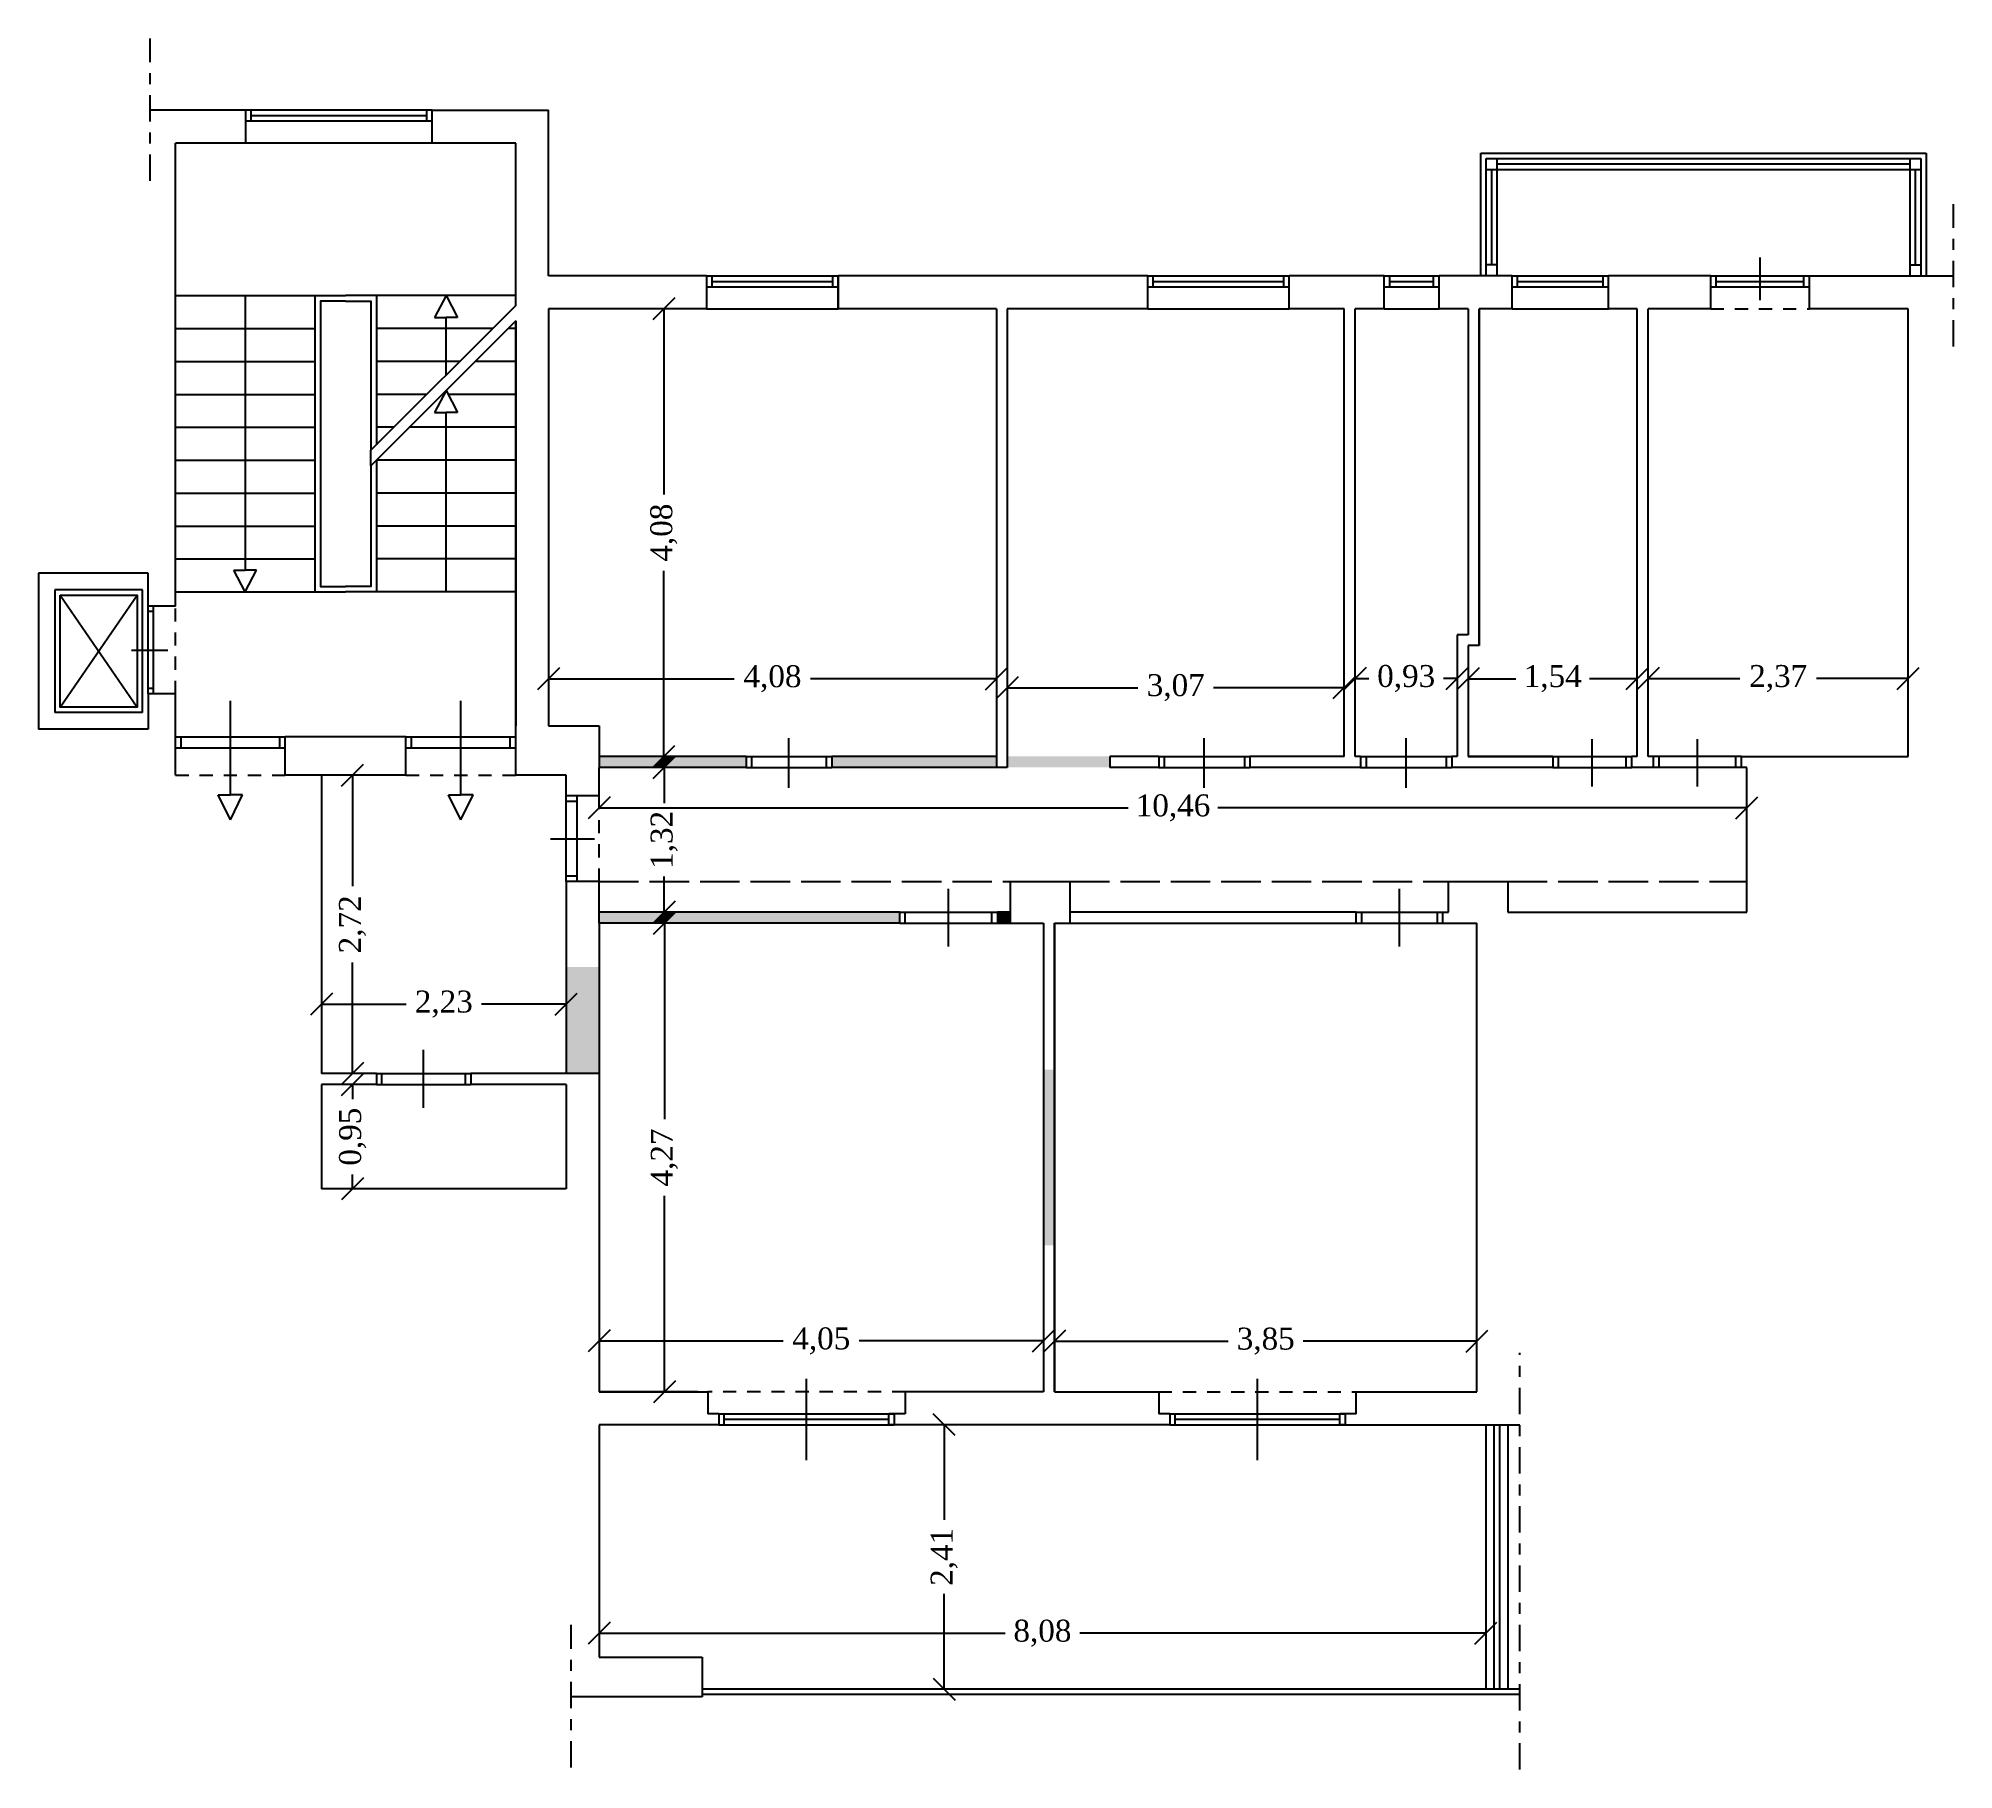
# Model space of a CAD drawing. Header units: millimetres. Extents: x 10.8 to 28.2, y 19.2 to 35.
import ezdxf

# ---------------------------------------------------------------- set-up
doc = ezdxf.new("R2010")
doc.units = ezdxf.units.MM
doc.linetypes.add('ACAD_ISO02W100', pattern=[15, 12, -3])
doc.linetypes.add('ACAD_ISO10W100', pattern=[18, 12, -3, 0, -3])
doc.styles.add('stile1', font='times.ttf')
doc.dimstyles.new('Copia di capac', dxfattribs={"dimtxt": 0.2, "dimasz": 0.2, "dimexe": 0, "dimexo": 0, "dimgap": 0.1, "dimtad": 1, "dimtxsty": 'stile1', "dimblk": 'OBLIQUE', "dimcen": 2.5, "dimse1": 1, "dimse2": 1, "dimazin": 3, "dimtfac": 1, "dimtmove": 1, "dimatfit": 3, "dimldrblk": 'NONE', "dimarcsym": 0})

# ---------------------------------------------------------------- blocks, each defined once
blk = doc.blocks.new('_Oblique')
at = {"color": 0, "linetype": 'ByBlock', "lineweight": -2}
blk.add_line((-0.5, -0.5), (0.5, 0.5), dxfattribs=at)
blk = doc.blocks.new('*D13')
at = {"color": 0, "lineweight": -2, "ltscale": 0.02, "transparency": 16777216}
for p, q in [((15.403, 29.146), (17.095, 29.146)), ((19.483, 29.146), (17.79, 29.146))]:
    blk.add_line(p, q, dxfattribs=at)
at = {"layer": 'Defpoints', "color": 0, "ltscale": 0.02, "transparency": 16777216}
for p in [(15.403, 29.532), (19.483, 29.532), (19.483, 29.146)]:
    blk.add_point(p, dxfattribs=at)
at = {"color": 0, "lineweight": -2, "ltscale": 0.02, "transparency": 16777216, "xscale": 0.2, "yscale": 0.2, "zscale": 0.2, "rotation": 180}
blk.add_blockref('_Oblique', (15.403, 29.146), dxfattribs=at)
at = {"color": 0, "lineweight": -2, "ltscale": 0.02, "transparency": 16777216, "xscale": 0.2, "yscale": 0.2, "zscale": 0.2}
blk.add_blockref('_Oblique', (19.483, 29.146), dxfattribs=at)
at = {"color": 0, "ltscale": 0.02, "transparency": 16777216, "insert": (17.443, 29.146), "char_height": 0.2, "attachment_point": 5, "style": 'stile1'}
blk.add_mtext('4,08', dxfattribs=at)
blk = doc.blocks.new('_None')
blk = doc.blocks.new('*D14')
at = {"color": 0, "lineweight": -2, "ltscale": 0.02, "transparency": 16777216}
for p, q in [((19.583, 29.065), (20.772, 29.065)), ((22.653, 29.065), (21.463, 29.065))]:
    blk.add_line(p, q, dxfattribs=at)
at = {"layer": 'Defpoints', "color": 0, "ltscale": 0.02, "transparency": 16777216}
for p in [(19.583, 29.058), (22.653, 29.065), (22.653, 29.058)]:
    blk.add_point(p, dxfattribs=at)
at = {"color": 0, "lineweight": -2, "ltscale": 0.02, "transparency": 16777216, "xscale": 0.2, "yscale": 0.2, "zscale": 0.2, "rotation": 180}
blk.add_blockref('_Oblique', (19.583, 29.065), dxfattribs=at)
at = {"color": 0, "lineweight": -2, "ltscale": 0.02, "transparency": 16777216, "xscale": 0.2, "yscale": 0.2, "zscale": 0.2}
blk.add_blockref('_Oblique', (22.653, 29.065), dxfattribs=at)
at = {"color": 0, "ltscale": 0.02, "transparency": 16777216, "insert": (21.118, 29.065), "char_height": 0.2, "attachment_point": 5, "style": 'stile1'}
blk.add_mtext('3,07', dxfattribs=at)
blk = doc.blocks.new('*D15')
at = {"color": 0, "lineweight": -2, "ltscale": 0.02, "transparency": 16777216}
for p, q in [((22.753, 29.148), (22.877, 29.148)), ((23.683, 29.148), (23.558, 29.148))]:
    blk.add_line(p, q, dxfattribs=at)
at = {"layer": 'Defpoints', "color": 0, "ltscale": 0.02, "transparency": 16777216}
for p in [(22.753, 29.148), (23.683, 29.148), (23.683, 29.148)]:
    blk.add_point(p, dxfattribs=at)
at = {"color": 0, "lineweight": -2, "ltscale": 0.02, "transparency": 16777216, "xscale": 0.2, "yscale": 0.2, "zscale": 0.2, "rotation": 180}
blk.add_blockref('_Oblique', (22.753, 29.148), dxfattribs=at)
at = {"color": 0, "lineweight": -2, "ltscale": 0.02, "transparency": 16777216, "xscale": 0.2, "yscale": 0.2, "zscale": 0.2}
blk.add_blockref('_Oblique', (23.683, 29.148), dxfattribs=at)
at = {"color": 0, "ltscale": 0.02, "transparency": 16777216, "insert": (23.218, 29.148), "char_height": 0.2, "attachment_point": 5, "style": 'stile1'}
blk.add_mtext('0,93', dxfattribs=at)
blk = doc.blocks.new('*D16')
at = {"color": 0, "lineweight": -2, "ltscale": 0.02, "transparency": 16777216}
for p, q in [((23.783, 29.147), (24.217, 29.147)), ((25.323, 29.147), (24.889, 29.147))]:
    blk.add_line(p, q, dxfattribs=at)
at = {"layer": 'Defpoints', "color": 0, "ltscale": 0.02, "transparency": 16777216}
for p in [(23.783, 29.147), (25.323, 29.147), (25.323, 29.147)]:
    blk.add_point(p, dxfattribs=at)
at = {"color": 0, "lineweight": -2, "ltscale": 0.02, "transparency": 16777216, "xscale": 0.2, "yscale": 0.2, "zscale": 0.2, "rotation": 180}
blk.add_blockref('_Oblique', (23.783, 29.147), dxfattribs=at)
at = {"color": 0, "lineweight": -2, "ltscale": 0.02, "transparency": 16777216, "xscale": 0.2, "yscale": 0.2, "zscale": 0.2}
blk.add_blockref('_Oblique', (25.323, 29.147), dxfattribs=at)
at = {"color": 0, "ltscale": 0.02, "transparency": 16777216, "insert": (24.553, 29.147), "char_height": 0.2, "attachment_point": 5, "style": 'stile1'}
blk.add_mtext('1,54', dxfattribs=at)
blk = doc.blocks.new('*D17')
at = {"color": 0, "lineweight": -2, "ltscale": 0.02, "transparency": 16777216}
for p, q in [((25.423, 29.148), (26.259, 29.148)), ((27.793, 29.148), (26.956, 29.148))]:
    blk.add_line(p, q, dxfattribs=at)
at = {"layer": 'Defpoints', "color": 0, "ltscale": 0.02, "transparency": 16777216}
for p in [(25.423, 29.149), (27.793, 29.149), (27.793, 29.148)]:
    blk.add_point(p, dxfattribs=at)
at = {"color": 0, "lineweight": -2, "ltscale": 0.02, "transparency": 16777216, "xscale": 0.2, "yscale": 0.2, "zscale": 0.2, "rotation": 180}
blk.add_blockref('_Oblique', (25.423, 29.148), dxfattribs=at)
at = {"color": 0, "lineweight": -2, "ltscale": 0.02, "transparency": 16777216, "xscale": 0.2, "yscale": 0.2, "zscale": 0.2}
blk.add_blockref('_Oblique', (27.793, 29.148), dxfattribs=at)
at = {"color": 0, "ltscale": 0.02, "transparency": 16777216, "insert": (26.608, 29.148), "char_height": 0.2, "attachment_point": 5, "style": 'stile1'}
blk.add_mtext('2,37', dxfattribs=at)
blk = doc.blocks.new('*D18')
at = {"color": 0, "lineweight": -2, "ltscale": 0.02, "transparency": 16777216}
for p, q in [((15.863, 27.969), (20.683, 27.969)), ((26.323, 27.969), (21.502, 27.969))]:
    blk.add_line(p, q, dxfattribs=at)
at = {"layer": 'Defpoints', "color": 0, "ltscale": 0.02, "transparency": 16777216}
for p in [(15.863, 28.011), (26.323, 28.011), (26.323, 27.969)]:
    blk.add_point(p, dxfattribs=at)
at = {"color": 0, "lineweight": -2, "ltscale": 0.02, "transparency": 16777216, "xscale": 0.2, "yscale": 0.2, "zscale": 0.2, "rotation": 180}
blk.add_blockref('_Oblique', (15.863, 27.969), dxfattribs=at)
at = {"color": 0, "lineweight": -2, "ltscale": 0.02, "transparency": 16777216, "xscale": 0.2, "yscale": 0.2, "zscale": 0.2}
blk.add_blockref('_Oblique', (26.323, 27.969), dxfattribs=at)
at = {"color": 0, "ltscale": 0.02, "transparency": 16777216, "insert": (21.093, 27.969), "char_height": 0.2, "attachment_point": 5, "style": 'stile1'}
blk.add_mtext('10,46', dxfattribs=at)
blk = doc.blocks.new('*D19')
at = {"color": 0, "lineweight": -2, "ltscale": 0.02, "transparency": 16777216}
for p, q in [((13.333, 26.181), (14.105, 26.181)), ((15.563, 26.181), (14.791, 26.181))]:
    blk.add_line(p, q, dxfattribs=at)
at = {"layer": 'Defpoints', "color": 0, "ltscale": 0.02, "transparency": 16777216}
for p in [(13.333, 26.211), (15.563, 26.211), (15.563, 26.181)]:
    blk.add_point(p, dxfattribs=at)
at = {"color": 0, "lineweight": -2, "ltscale": 0.02, "transparency": 16777216, "xscale": 0.2, "yscale": 0.2, "zscale": 0.2, "rotation": 180}
blk.add_blockref('_Oblique', (13.333, 26.181), dxfattribs=at)
at = {"color": 0, "lineweight": -2, "ltscale": 0.02, "transparency": 16777216, "xscale": 0.2, "yscale": 0.2, "zscale": 0.2}
blk.add_blockref('_Oblique', (15.563, 26.181), dxfattribs=at)
at = {"color": 0, "ltscale": 0.02, "transparency": 16777216, "insert": (14.448, 26.181), "char_height": 0.2, "attachment_point": 5, "style": 'stile1'}
blk.add_mtext('2,23', dxfattribs=at)
blk = doc.blocks.new('*D20')
at = {"color": 0, "lineweight": -2, "ltscale": 0.02, "transparency": 16777216}
for p, q in [((19.008, 22.348), (19.008, 21.48)), ((19.008, 19.938), (19.008, 20.805))]:
    blk.add_line(p, q, dxfattribs=at)
at = {"layer": 'Defpoints', "color": 0, "ltscale": 0.02, "transparency": 16777216}
for p in [(18.932, 22.348), (19.008, 22.348), (18.932, 19.938)]:
    blk.add_point(p, dxfattribs=at)
at = {"color": 0, "lineweight": -2, "ltscale": 0.02, "transparency": 16777216, "xscale": 0.2, "yscale": 0.2, "zscale": 0.2}
for p, rotation in [((19.008, 22.348), 90), ((19.008, 19.938), 270)]:
    blk.add_blockref('_Oblique', p, dxfattribs=dict(at, rotation=rotation))
at = {"color": 0, "ltscale": 0.02, "transparency": 16777216, "insert": (19.008, 21.143), "char_height": 0.2, "attachment_point": 5, "rotation": 90, "style": 'stile1'}
blk.add_mtext('2,41', dxfattribs=at)
blk = doc.blocks.new('*D21')
at = {"color": 0, "lineweight": -2, "ltscale": 0.02, "transparency": 16777216}
for p, q in [((15.863, 20.447), (19.562, 20.447)), ((23.943, 20.447), (20.244, 20.447))]:
    blk.add_line(p, q, dxfattribs=at)
at = {"layer": 'Defpoints', "color": 0, "ltscale": 0.02, "transparency": 16777216}
for p in [(15.863, 20.692), (23.943, 20.692), (23.943, 20.447)]:
    blk.add_point(p, dxfattribs=at)
at = {"color": 0, "lineweight": -2, "ltscale": 0.02, "transparency": 16777216, "xscale": 0.2, "yscale": 0.2, "zscale": 0.2, "rotation": 180}
blk.add_blockref('_Oblique', (15.863, 20.447), dxfattribs=at)
at = {"color": 0, "lineweight": -2, "ltscale": 0.02, "transparency": 16777216, "xscale": 0.2, "yscale": 0.2, "zscale": 0.2}
blk.add_blockref('_Oblique', (23.943, 20.447), dxfattribs=at)
at = {"color": 0, "ltscale": 0.02, "transparency": 16777216, "insert": (19.903, 20.447), "char_height": 0.2, "attachment_point": 5, "style": 'stile1'}
blk.add_mtext('8,08', dxfattribs=at)
blk = doc.blocks.new('*D22')
at = {"color": 0, "lineweight": -2, "ltscale": 0.02, "transparency": 16777216}
for p, q in [((15.863, 23.111), (17.541, 23.111)), ((19.913, 23.111), (18.234, 23.111))]:
    blk.add_line(p, q, dxfattribs=at)
at = {"layer": 'Defpoints', "color": 0, "ltscale": 0.02, "transparency": 16777216}
for p in [(19.913, 23.111), (15.863, 22.873), (19.913, 22.873)]:
    blk.add_point(p, dxfattribs=at)
at = {"color": 0, "lineweight": -2, "ltscale": 0.02, "transparency": 16777216, "xscale": 0.2, "yscale": 0.2, "zscale": 0.2, "rotation": 180}
blk.add_blockref('_Oblique', (15.863, 23.111), dxfattribs=at)
at = {"color": 0, "lineweight": -2, "ltscale": 0.02, "transparency": 16777216, "xscale": 0.2, "yscale": 0.2, "zscale": 0.2}
blk.add_blockref('_Oblique', (19.913, 23.111), dxfattribs=at)
at = {"color": 0, "ltscale": 0.02, "transparency": 16777216, "insert": (17.888, 23.111), "char_height": 0.2, "attachment_point": 5, "style": 'stile1'}
blk.add_mtext('4,05', dxfattribs=at)
blk = doc.blocks.new('*D23')
at = {"color": 0, "lineweight": -2, "ltscale": 0.02, "transparency": 16777216}
for p, q in [((20.013, 23.109), (21.595, 23.109)), ((23.863, 23.109), (22.28, 23.109))]:
    blk.add_line(p, q, dxfattribs=at)
at = {"layer": 'Defpoints', "color": 0, "ltscale": 0.02, "transparency": 16777216}
for p in [(20.013, 23.115), (23.863, 23.115), (23.863, 23.109)]:
    blk.add_point(p, dxfattribs=at)
at = {"color": 0, "lineweight": -2, "ltscale": 0.02, "transparency": 16777216, "xscale": 0.2, "yscale": 0.2, "zscale": 0.2, "rotation": 180}
blk.add_blockref('_Oblique', (20.013, 23.109), dxfattribs=at)
at = {"color": 0, "lineweight": -2, "ltscale": 0.02, "transparency": 16777216, "xscale": 0.2, "yscale": 0.2, "zscale": 0.2}
blk.add_blockref('_Oblique', (23.863, 23.109), dxfattribs=at)
at = {"color": 0, "ltscale": 0.02, "transparency": 16777216, "insert": (21.938, 23.109), "char_height": 0.2, "attachment_point": 5, "style": 'stile1'}
blk.add_mtext('3,85', dxfattribs=at)

msp = doc.modelspace()

# ---------------------------------------------------------------- hatches: boundary and pattern name
at = {"ltscale": 0.02}
h = msp.add_hatch(color=3, dxfattribs=at)
h.dxf.hatch_style = 1
h.paths.add_polyline_path([(16.453, 28.438), (15.863, 28.438), (15.863, 28.338), (16.353, 28.338)])
h = msp.add_hatch(color=3, dxfattribs=at)
h.dxf.hatch_style = 1
h.paths.add_polyline_path([(16.556, 28.438), (16.453, 28.438), (16.353, 28.338), (16.456, 28.338)])
h = msp.add_hatch(color=3, dxfattribs=at)
h.dxf.hatch_style = 1
h.paths.add_polyline_path([(17.203, 28.438), (16.556, 28.438), (16.456, 28.338), (17.203, 28.338)])
h = msp.add_hatch(color=3, dxfattribs=at)
h.dxf.hatch_style = 1
h.paths.add_polyline_path([(19.483, 28.438), (17.983, 28.438), (17.983, 28.338), (19.483, 28.338)])
h = msp.add_hatch(color=3, dxfattribs=at)
h.dxf.hatch_style = 1
h.paths.add_polyline_path([(20.516, 28.438), (19.583, 28.438), (19.583, 28.338), (20.516, 28.338)])
h = msp.add_hatch(color=3, dxfattribs=at)
h.dxf.hatch_style = 1
h.paths.add_polyline_path([(16.456, 27.018), (15.863, 27.018), (15.863, 26.918), (16.356, 26.918)])
h = msp.add_hatch(color=3, dxfattribs=at)
h.dxf.hatch_style = 1
h.paths.add_polyline_path([(16.558, 27.018), (16.456, 27.018), (16.356, 26.918), (16.458, 26.918)])
h = msp.add_hatch(color=3, dxfattribs=at)
h.dxf.hatch_style = 1
h.paths.add_polyline_path([(18.603, 27.018), (16.558, 27.018), (16.458, 26.918), (18.603, 26.918)])
h = msp.add_hatch(color=3, dxfattribs=at)
h.dxf.hatch_style = 1
h.paths.add_polyline_path([(19.613, 27.018), (19.493, 27.018), (19.493, 26.918), (19.613, 26.918)])
h = msp.add_hatch(color=3, dxfattribs=at)
h.dxf.hatch_style = 1
h.paths.add_polyline_path([(15.863, 26.518), (15.563, 26.518), (15.563, 25.548), (15.863, 25.548)])
h = msp.add_hatch(color=3, dxfattribs=at)
h.dxf.hatch_style = 1
h.paths.add_polyline_path([(20.013, 25.583), (19.988, 25.583), (19.913, 25.583), (19.913, 23.983), (20.013, 23.983)])

# ---------------------------------------------------------------- linework, layer by layer
at = {"linetype": 'ACAD_ISO10W100', "ltscale": 0.02}
for p, q in [((11.771, 33.685), (11.771, 34.983)), ((28.207, 32.175), (28.207, 33.473)), ((24.255, 19.204), (24.255, 23.003)), ((15.607, 19.225), (15.607, 20.523))]:
    msp.add_line(p, q, dxfattribs=at)
for p, q in [((12.643, 34.328), (11.771, 34.328)), ((12.643, 34.028), (12.643, 34.328)), ((14.343, 34.028), (14.343, 34.328)), ((14.343, 34.328), (15.403, 34.328)), ((15.403, 32.818), (15.403, 34.328)), ((12.643, 34.028), (12.003, 34.028)), ((12.003, 29.808), (12.003, 34.028)), ((15.103, 34.028), (14.343, 34.028)), ((15.103, 32.549), (15.103, 34.028)), ((16.843, 32.818), (15.403, 32.818)), ((16.843, 32.818), (16.843, 32.518)), ((20.863, 32.818), (18.043, 32.818)), ((18.043, 32.818), (18.043, 32.518)), ((18.043, 32.518), (18.043, 32.818)), ((20.863, 32.518), (20.863, 32.818)), ((23.018, 32.818), (22.153, 32.818)), ((22.153, 32.518), (22.153, 32.818)), ((23.018, 32.518), (23.018, 32.818)), ((24.183, 32.818), (23.518, 32.818)), ((23.518, 32.518), (23.518, 32.818)), ((24.183, 32.518), (24.183, 32.818)), ((25.993, 32.818), (25.063, 32.818)), ((25.063, 32.518), (25.063, 32.818)), ((25.993, 32.518), (25.993, 32.818)), ((26.893, 32.518), (26.893, 32.818)), ((26.893, 32.818), (28.207, 32.818)), ((16.843, 32.518), (15.403, 32.518)), ((15.403, 32.518), (15.403, 28.718)), ((19.483, 32.518), (18.043, 32.518)), ((19.483, 32.518), (19.483, 28.338)), ((20.863, 32.518), (19.583, 32.518)), ((19.583, 32.518), (19.583, 28.338)), ((22.653, 32.518), (22.153, 32.518)), ((22.653, 28.438), (22.653, 32.518)), ((22.753, 28.438), (22.753, 32.518)), ((23.018, 32.518), (22.753, 32.518)), ((23.783, 32.518), (23.518, 32.518)), ((23.783, 32.518), (23.783, 29.548)), ((23.883, 29.448), (23.883, 32.518)), ((24.183, 32.518), (23.883, 32.518)), ((23.883, 32.518), (23.883, 29.448)), ((25.323, 32.518), (25.063, 32.518)), ((25.323, 28.438), (25.323, 32.518)), ((25.993, 32.518), (25.423, 32.518)), ((25.423, 28.438), (25.423, 32.518)), ((27.793, 32.518), (26.893, 32.518)), ((27.793, 28.438), (27.793, 32.518)), ((15.103, 32.408), (15.103, 28.718)), ((15.103, 28.268), (15.103, 32.408)), ((23.783, 29.548), (23.683, 29.548)), ((23.683, 29.548), (23.683, 28.438)), ((23.883, 29.448), (23.783, 29.448)), ((23.783, 29.448), (23.783, 28.438)), ((12.003, 28.268), (12.003, 29.008)), ((15.403, 28.718), (15.863, 28.718)), ((15.863, 28.718), (15.863, 28.338)), ((14.103, 28.618), (13.003, 28.618)), ((13.003, 28.268), (13.003, 28.618)), ((14.103, 28.268), (14.103, 28.618)), ((15.863, 28.078), (15.863, 28.338)), ((17.203, 28.438), (17.203, 28.338)), ((17.983, 28.438), (17.983, 28.338)), ((19.583, 28.338), (19.483, 28.338)), ((20.963, 28.438), (20.516, 28.438)), ((20.516, 28.438), (20.516, 28.338)), ((20.963, 28.338), (20.516, 28.338)), ((20.963, 28.438), (20.963, 28.338)), ((22.653, 28.438), (21.793, 28.438)), ((21.793, 28.438), (21.793, 28.338)), ((22.803, 28.338), (21.793, 28.338)), ((22.803, 28.438), (22.753, 28.438)), ((22.803, 28.438), (22.803, 28.338)), ((23.683, 28.438), (23.633, 28.438)), ((23.633, 28.438), (23.633, 28.338)), ((24.553, 28.338), (23.633, 28.338)), ((24.553, 28.438), (23.783, 28.438)), ((23.783, 28.438), (24.553, 28.438)), ((24.553, 28.438), (24.553, 28.338)), ((25.323, 28.438), (25.273, 28.438)), ((25.273, 28.338), (25.273, 28.438)), ((25.473, 28.338), (25.273, 28.338)), ((25.473, 28.438), (25.423, 28.438)), ((25.473, 28.338), (25.473, 28.438)), ((26.273, 28.338), (26.273, 28.438)), ((26.273, 28.438), (27.793, 28.438)), ((26.323, 28.338), (26.273, 28.338)), ((26.323, 27.018), (26.323, 28.338)), ((14.103, 28.268), (13.003, 28.268)), ((13.333, 28.268), (13.333, 25.548)), ((15.563, 28.268), (15.103, 28.268)), ((15.563, 28.268), (15.113, 28.268)), ((15.563, 28.078), (15.563, 28.268)), ((15.863, 28.078), (15.563, 28.078)), ((15.863, 27.298), (15.563, 27.298)), ((15.563, 27.298), (15.563, 25.548)), ((15.563, 27.298), (15.563, 25.548)), ((15.863, 26.918), (15.863, 27.298)), ((19.613, 27.298), (20.153, 27.298)), ((19.613, 26.918), (19.613, 27.298)), ((20.153, 27.298), (20.153, 26.918)), ((23.603, 27.018), (23.603, 27.298)), ((23.603, 27.298), (24.143, 27.298)), ((23.603, 27.298), (23.603, 27.298)), ((24.143, 27.298), (24.143, 27.018)), ((15.863, 26.918), (15.863, 22.648)), ((19.493, 26.918), (19.913, 26.918)), ((19.913, 26.918), (19.913, 22.648)), ((20.013, 26.918), (20.013, 22.648)), ((20.013, 22.648), (20.013, 26.918)), ((20.013, 26.918), (22.763, 26.918)), ((22.763, 27.018), (20.153, 27.018)), ((22.763, 27.018), (20.373, 27.018)), ((22.763, 26.918), (22.763, 27.018)), ((23.553, 26.918), (23.553, 27.018)), ((23.553, 27.018), (23.603, 27.018)), ((23.553, 26.918), (23.863, 26.918)), ((23.863, 22.648), (23.863, 26.918)), ((24.143, 27.018), (26.323, 27.018)), ((13.833, 25.548), (13.333, 25.548)), ((13.833, 25.548), (13.833, 25.448)), ((15.863, 25.548), (14.693, 25.548)), ((14.693, 25.548), (14.693, 25.448)), ((13.833, 25.448), (13.333, 25.448)), ((13.333, 25.448), (13.333, 24.498)), ((15.563, 25.448), (14.693, 25.448)), ((15.563, 25.448), (15.563, 24.498)), ((15.563, 24.498), (13.333, 24.498)), ((16.763, 22.648), (15.863, 22.648)), ((19.913, 22.648), (18.653, 22.648)), ((18.653, 22.648), (18.653, 22.448)), ((22.763, 22.648), (23.863, 22.648)), ((16.953, 22.348), (15.863, 22.348)), ((15.863, 22.348), (15.863, 20.228)), ((16.953, 22.448), (16.853, 22.448)), ((18.653, 22.448), (18.553, 22.448)), ((21.063, 22.348), (18.553, 22.348)), ((21.063, 22.448), (20.963, 22.448)), ((22.763, 22.448), (22.663, 22.448)), ((22.663, 22.348), (24.255, 22.348))]:
    msp.add_line(p, q)
at = {"color": 1}
for p, q in [((14.343, 34.328), (12.643, 34.328)), ((14.343, 34.228), (12.643, 34.228)), ((12.693, 34.228), (12.693, 34.328)), ((14.293, 34.278), (12.693, 34.278)), ((14.293, 34.228), (14.293, 34.328)), ((14.343, 34.028), (12.643, 34.028)), ((23.897, 33.938), (27.957, 33.938)), ((23.897, 32.818), (23.897, 33.938)), ((23.947, 32.818), (23.947, 33.888)), ((23.947, 33.888), (27.907, 33.888)), ((24.047, 32.818), (24.047, 33.888)), ((27.807, 33.888), (27.807, 32.818)), ((27.907, 33.888), (27.907, 32.818)), ((27.957, 33.938), (27.957, 32.818)), ((23.947, 33.788), (27.907, 33.788)), ((23.997, 32.918), (23.997, 33.788)), ((24.047, 33.838), (27.807, 33.838)), ((27.857, 33.788), (27.857, 32.918)), ((16.843, 32.818), (16.893, 32.818)), ((16.843, 32.818), (18.043, 32.818)), ((16.893, 32.718), (16.893, 32.818)), ((17.993, 32.718), (17.993, 32.818)), ((20.863, 32.818), (22.153, 32.818)), ((20.913, 32.718), (20.913, 32.818)), ((22.103, 32.718), (22.103, 32.818)), ((23.018, 32.818), (23.518, 32.818)), ((23.068, 32.718), (23.068, 32.818)), ((23.468, 32.718), (23.468, 32.818)), ((24.047, 32.918), (23.947, 32.918)), ((24.183, 32.818), (25.063, 32.818)), ((24.183, 32.818), (24.683, 32.818)), ((24.233, 32.718), (24.233, 32.818)), ((25.013, 32.718), (25.013, 32.818)), ((25.993, 32.818), (26.493, 32.818)), ((25.993, 32.818), (26.893, 32.818)), ((26.043, 32.718), (26.043, 32.818)), ((26.843, 32.718), (26.843, 32.818)), ((27.807, 32.918), (27.907, 32.918)), ((16.843, 32.718), (16.893, 32.718)), ((16.843, 32.718), (18.043, 32.718)), ((16.893, 32.768), (17.993, 32.768)), ((20.863, 32.718), (22.153, 32.718)), ((20.913, 32.768), (22.103, 32.768)), ((23.018, 32.718), (23.518, 32.718)), ((23.068, 32.768), (23.468, 32.768)), ((24.183, 32.718), (25.063, 32.718)), ((24.233, 32.768), (25.013, 32.768)), ((25.993, 32.718), (26.893, 32.718)), ((26.043, 32.768), (26.843, 32.768)), ((12.003, 32.638), (13.553, 32.638)), ((13.273, 32.638), (13.273, 29.938)), ((15.103, 32.638), (13.553, 32.638)), ((13.833, 32.638), (13.833, 31.279)), ((16.843, 32.518), (18.043, 32.518)), ((20.863, 32.518), (22.153, 32.518)), ((23.018, 32.518), (23.518, 32.518)), ((24.183, 32.518), (25.063, 32.518)), ((13.833, 31.138), (13.833, 29.938)), ((12.003, 29.938), (13.553, 29.938)), ((15.103, 29.938), (13.553, 29.938)), ((12.503, 28.089), (12.503, 28.945)), ((14.603, 28.089), (14.603, 28.945)), ((12.003, 28.618), (13.003, 28.618)), ((12.003, 28.518), (13.003, 28.518)), ((12.053, 28.518), (12.053, 28.618)), ((12.953, 28.518), (12.953, 28.618)), ((14.103, 28.618), (15.103, 28.618)), ((14.103, 28.518), (15.103, 28.518)), ((14.153, 28.518), (14.153, 28.618)), ((15.053, 28.518), (15.053, 28.618)), ((17.593, 28.153), (17.593, 28.606)), ((21.378, 28.153), (21.378, 28.606)), ((23.218, 28.153), (23.218, 28.606)), ((24.913, 28.165), (24.913, 28.596)), ((25.873, 28.165), (25.873, 28.596)), ((17.203, 28.438), (17.983, 28.438)), ((17.203, 28.338), (17.983, 28.338)), ((17.253, 28.438), (17.253, 28.338)), ((17.933, 28.438), (17.933, 28.338)), ((20.963, 28.438), (21.793, 28.438)), ((20.963, 28.338), (21.793, 28.338)), ((21.013, 28.438), (21.013, 28.338)), ((21.743, 28.438), (21.743, 28.338)), ((22.803, 28.438), (23.633, 28.438)), ((22.803, 28.338), (23.633, 28.338)), ((22.853, 28.438), (22.853, 28.338)), ((23.583, 28.438), (23.583, 28.338)), ((24.553, 28.438), (25.273, 28.438)), ((24.553, 28.338), (25.273, 28.338)), ((24.603, 28.438), (24.603, 28.338)), ((25.223, 28.338), (25.223, 28.438)), ((26.273, 28.438), (25.473, 28.438)), ((26.273, 28.338), (25.473, 28.338)), ((25.523, 28.338), (25.523, 28.438)), ((26.223, 28.338), (26.223, 28.438)), ((12.391, 28.089), (12.503, 28.089)), ((12.503, 27.862), (12.391, 28.089)), ((12.503, 27.862), (12.614, 28.089)), ((12.614, 28.089), (12.503, 28.089)), ((14.603, 27.862), (14.491, 28.089)), ((14.491, 28.089), (14.603, 28.089)), ((14.714, 28.089), (14.603, 28.089)), ((14.603, 27.862), (14.714, 28.089)), ((15.663, 28.028), (15.563, 28.028)), ((15.663, 27.348), (15.563, 27.348)), ((19.048, 26.706), (19.048, 27.233)), ((23.158, 26.706), (23.158, 27.233)), ((18.603, 27.018), (19.493, 27.018)), ((18.603, 26.918), (19.493, 26.918)), ((18.653, 26.918), (18.653, 27.018)), ((19.443, 26.918), (19.443, 27.018)), ((22.763, 27.018), (23.553, 27.018)), ((22.763, 26.918), (23.553, 26.918)), ((22.813, 26.918), (22.813, 27.018)), ((23.503, 26.918), (23.503, 27.018)), ((14.263, 25.236), (14.263, 25.763)), ((13.833, 25.548), (14.693, 25.548)), ((13.883, 25.448), (13.883, 25.548)), ((14.643, 25.548), (14.643, 25.448)), ((13.833, 25.448), (14.693, 25.448)), ((16.953, 22.448), (18.553, 22.448)), ((16.953, 22.448), (17.003, 22.448)), ((16.953, 22.348), (18.553, 22.348)), ((16.953, 22.348), (17.003, 22.348)), ((17.003, 22.348), (17.003, 22.448)), ((17.003, 22.398), (18.503, 22.398)), ((18.503, 22.348), (18.503, 22.448)), ((18.553, 22.448), (18.503, 22.448)), ((18.553, 22.348), (18.503, 22.348)), ((21.063, 22.448), (21.113, 22.448)), ((21.063, 22.448), (22.663, 22.448)), ((21.063, 22.348), (21.113, 22.348)), ((21.063, 22.348), (22.663, 22.348)), ((21.113, 22.348), (21.113, 22.448)), ((21.113, 22.398), (22.613, 22.398)), ((22.663, 22.448), (22.613, 22.448)), ((22.613, 22.348), (22.613, 22.448)), ((22.663, 22.348), (22.613, 22.348)), ((23.943, 22.348), (23.943, 19.938)), ((24.018, 22.348), (24.018, 19.938)), ((24.068, 22.348), (24.068, 19.938)), ((24.143, 22.348), (24.143, 19.938)), ((24.255, 19.938), (16.803, 19.938)), ((24.255, 19.888), (16.803, 19.888))]:
    msp.add_line(p, q, dxfattribs=at)
at = {"color": 1, "ltscale": 0.02}
for p, q in [((26.443, 32.598), (26.443, 32.987)), ((12.638, 32.638), (12.638, 30.137)), ((14.468, 32.638), (14.363, 32.438)), ((14.468, 32.638), (14.572, 32.438)), ((16.453, 32.518), (16.453, 30.825)), ((12.003, 32.338), (13.273, 32.338)), ((14.891, 32.338), (13.833, 32.338)), ((14.363, 32.438), (14.468, 32.438)), ((14.572, 32.438), (14.468, 32.438)), ((14.468, 31.914), (14.468, 32.438)), ((15.103, 32.338), (15.033, 32.338)), ((12.003, 32.038), (13.273, 32.038)), ((14.591, 32.038), (13.833, 32.038)), ((15.103, 32.038), (14.733, 32.038)), ((14.468, 31.773), (14.363, 31.573)), ((14.468, 31.773), (14.572, 31.573)), ((12.003, 31.738), (13.273, 31.738)), ((14.291, 31.738), (13.833, 31.738)), ((14.449, 31.738), (14.433, 31.738)), ((15.103, 31.738), (14.486, 31.738)), ((12.003, 31.438), (13.273, 31.438)), ((13.991, 31.438), (13.833, 31.438)), ((15.103, 31.438), (14.133, 31.438)), ((14.363, 31.573), (14.468, 31.573)), ((14.468, 29.938), (14.468, 31.573)), ((14.572, 31.573), (14.468, 31.573)), ((12.003, 31.138), (13.273, 31.138)), ((15.103, 31.138), (13.833, 31.138)), ((12.003, 30.838), (13.273, 30.838)), ((15.103, 30.838), (13.833, 30.838)), ((12.003, 30.538), (13.273, 30.538)), ((15.103, 30.538), (13.833, 30.538)), ((12.003, 30.238), (13.273, 30.238)), ((15.103, 30.238), (13.833, 30.238)), ((12.638, 29.938), (12.533, 30.137)), ((12.533, 30.137), (12.638, 30.137)), ((12.742, 30.137), (12.638, 30.137)), ((12.638, 29.938), (12.742, 30.137)), ((16.453, 28.438), (16.453, 30.13)), ((11.703, 29.958), (10.903, 29.958)), ((10.903, 29.958), (10.903, 28.838)), ((10.953, 29.908), (11.653, 28.888)), ((10.953, 28.888), (11.653, 29.908)), ((11.703, 28.838), (11.703, 29.958)), ((11.753, 29.008), (11.753, 29.808)), ((11.803, 29.758), (11.753, 29.758)), ((11.803, 29.008), (11.803, 29.808)), ((11.603, 29.408), (11.933, 29.408)), ((11.803, 29.058), (11.753, 29.058)), ((11.703, 28.838), (10.903, 28.838)), ((16.456, 28.338), (16.456, 28.013)), ((13.616, 28.268), (13.616, 27.257)), ((15.563, 27.298), (15.563, 28.078)), ((15.663, 27.298), (15.663, 28.078)), ((15.421, 27.688), (15.821, 27.688)), ((16.456, 27.018), (16.456, 27.343)), ((16.458, 26.918), (16.458, 25.132)), ((13.616, 25.548), (13.616, 26.559)), ((13.617, 25.448), (13.617, 25.316)), ((13.617, 24.498), (13.617, 24.629)), ((16.458, 22.648), (16.458, 24.433)), ((17.753, 22.024), (17.753, 22.767)), ((21.863, 22.024), (21.863, 22.767))]:
    msp.add_line(p, q, dxfattribs=at)
at = {"ltscale": 0.02}
for p, q in [((15.103, 32.549), (13.783, 31.229)), ((15.103, 32.408), (13.783, 31.088)), ((13.783, 31.088), (13.783, 31.229)), ((11.753, 30.108), (10.753, 30.108)), ((10.753, 30.108), (10.753, 28.688)), ((11.753, 29.808), (11.753, 30.108)), ((12.003, 29.808), (11.753, 29.808)), ((12.003, 29.008), (11.753, 29.008)), ((11.753, 29.008), (11.753, 28.688)), ((11.753, 28.688), (10.753, 28.688)), ((15.863, 22.648), (16.853, 22.648)), ((16.853, 22.648), (16.853, 22.448)), ((20.013, 22.648), (20.963, 22.648)), ((20.963, 22.648), (20.963, 22.448)), ((22.763, 22.448), (22.763, 22.648)), ((16.953, 22.348), (16.653, 22.348)), ((16.953, 22.448), (16.953, 22.348)), ((18.553, 22.448), (18.553, 22.348)), ((18.553, 22.448), (18.553, 22.348)), ((21.063, 22.448), (21.063, 22.348)), ((21.063, 22.448), (21.063, 22.348)), ((22.663, 22.448), (22.663, 22.348)), ((22.663, 22.448), (22.663, 22.348)), ((22.663, 22.448), (22.663, 22.348)), ((15.863, 20.228), (16.803, 20.228)), ((16.803, 20.228), (16.803, 19.868)), ((16.803, 19.868), (15.607, 19.868))]:
    msp.add_line(p, q, dxfattribs=at)
at = {"color": 1, "linetype": 'ACAD_ISO02W100', "ltscale": 0.01}
for p, q in [((25.993, 32.518), (26.893, 32.518)), ((12.003, 29.008), (12.003, 29.808)), ((12.003, 28.268), (13.003, 28.268)), ((14.103, 28.268), (15.103, 28.268)), ((15.863, 27.298), (15.863, 28.078)), ((18.653, 22.648), (16.853, 22.648)), ((20.963, 22.648), (22.763, 22.648))]:
    msp.add_line(p, q, dxfattribs=at)
at = {"color": 3}
for p, q in [((17.203, 28.438), (15.863, 28.438)), ((17.203, 28.338), (15.863, 28.338)), ((19.483, 28.438), (17.983, 28.438)), ((19.483, 28.338), (17.983, 28.338)), ((18.603, 27.018), (15.863, 27.018)), ((18.603, 26.918), (15.863, 26.918)), ((18.603, 26.918), (18.603, 27.018)), ((19.613, 27.018), (19.493, 27.018)), ((19.493, 27.018), (19.493, 26.918))]:
    msp.add_line(p, q, dxfattribs=at)
at = {"color": 1, "linetype": 'ACAD_ISO02W100', "ltscale": 0.03}
for p, q in [((15.863, 27.298), (19.613, 27.298)), ((20.153, 27.298), (23.603, 27.298)), ((24.143, 27.298), (26.323, 27.298))]:
    msp.add_line(p, q, dxfattribs=at)
at = {"color": 1, "ltscale": 0.02}
for points in [[(13.553, 32.588), (13.323, 32.588), (13.323, 29.988), (13.553, 29.988)], [(13.553, 32.588), (13.783, 32.588), (13.783, 31.229)], [(13.783, 31.088), (13.783, 29.988), (13.553, 29.988)]]:
    msp.add_lwpolyline(points, dxfattribs=at)
msp.add_lwpolyline([(10.953, 29.908), (11.653, 29.908), (11.653, 28.888), (10.953, 28.888)], close=True, dxfattribs=at)

# ---------------------------------------------------------------- block references
at = {"color": 1, "ltscale": 0.02, "xscale": 0.2, "yscale": 0.2, "zscale": 0.2, "rotation": 180}
for p in [(16.453, 32.518), (16.456, 27.018), (13.616, 25.548), (13.617, 24.498), (16.458, 22.648)]:
    msp.add_blockref('_Oblique', p, dxfattribs=at)
at = {"color": 1, "ltscale": 0.02, "xscale": 0.2, "yscale": 0.2, "zscale": 0.2}
for p in [(16.453, 28.438), (13.616, 28.268), (16.456, 28.338), (16.458, 26.918), (13.617, 25.448)]:
    msp.add_blockref('_Oblique', p, dxfattribs=at)

# ---------------------------------------------------------------- texts
at = {"color": 1, "ltscale": 0.02, "char_height": 0.2, "attachment_point": 5, "rotation": 90, "style": 'stile1'}
for s, insert in [('4,08', (16.453, 30.478)), ('1,32', (16.456, 27.678)), ('2,72', (13.616, 26.908)), ('0,95', (13.617, 24.973)), ('4,27', (16.458, 24.783))]:
    msp.add_mtext(s, dxfattribs=dict(at, insert=insert))

# ---------------------------------------------------------------- dimensions: what is measured, and where the dimension line sits
at = {"color": 1, "ltscale": 0.02}
for p1, p2, distance, picture, middle in [((15.403, 29.532), (19.483, 29.532), -0.387, '*D13', (17.443, 29.146)), ((19.583, 29.058), (22.653, 29.058), 0.007, '*D14', (21.118, 29.065)), ((22.753, 29.148), (23.683, 29.148), 0, '*D15', (23.218, 29.148)), ((23.783, 29.147), (25.323, 29.147), 0.001, '*D16', (24.553, 29.147)), ((25.423, 29.149), (27.793, 29.149), -0.001, '*D17', (26.608, 29.148)), ((15.863, 28.011), (26.323, 28.011), -0.042, '*D18', (21.093, 27.969)), ((13.333, 26.211), (15.563, 26.211), -0.031, '*D19', (14.448, 26.181)), ((15.863, 22.873), (19.913, 22.873), 0.238, '*D22', (17.888, 23.111)), ((20.013, 23.115), (23.863, 23.115), -0.006, '*D23', (21.938, 23.109)), ((18.932, 19.938), (18.932, 22.348), -0.076, '*D20', (19.008, 21.143)), ((15.863, 20.692), (23.943, 20.692), -0.246, '*D21', (19.903, 20.447))]:
    dim = msp.add_aligned_dim(p1=p1, p2=p2, distance=distance, dimstyle='Copia di capac', dxfattribs=at)
    dim.commit()
    dim.dimension.update_dxf_attribs({"geometry": picture, "text_midpoint": middle})

doc.saveas('drawing.dxf')
